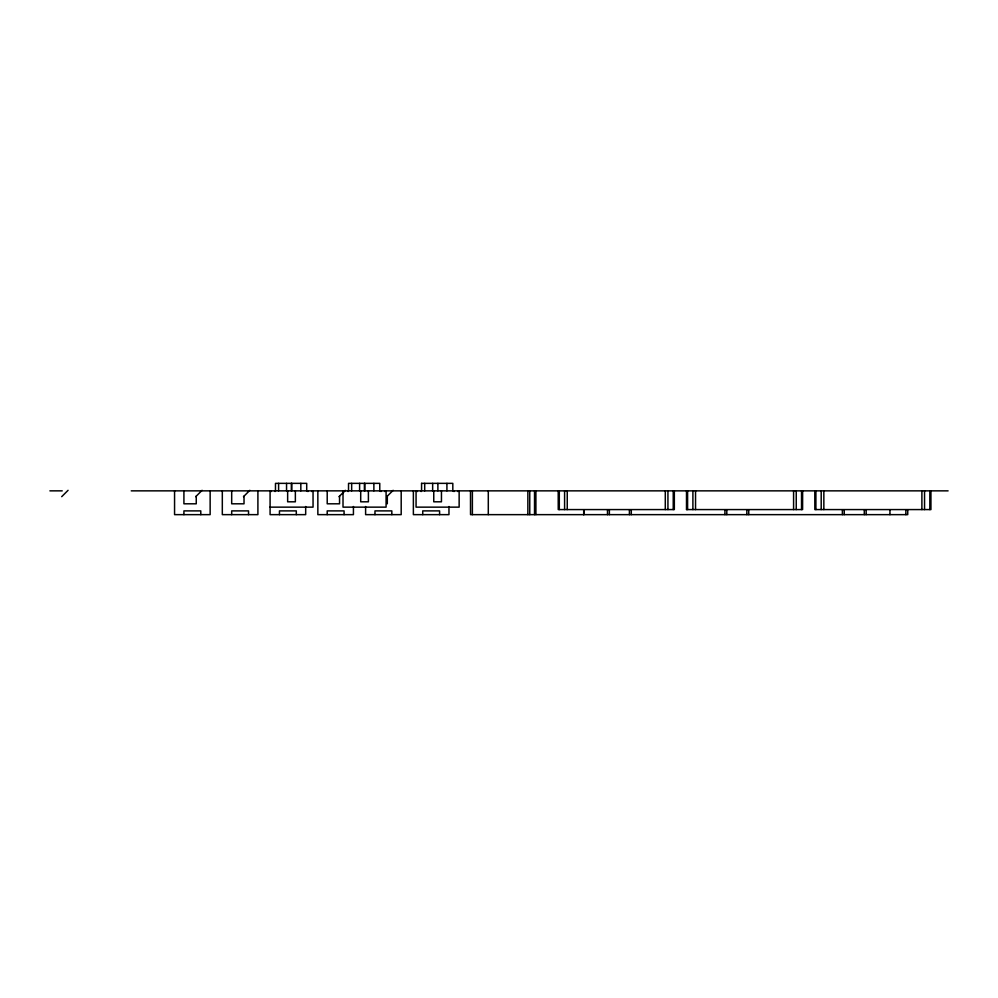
<?xml version="1.0" encoding="UTF-8"?>
<svg xmlns="http://www.w3.org/2000/svg" width="998" height="998" viewBox="0 0 998 998"><rect width="100%" height="100%" fill="white"/><g stroke="black" fill="none" stroke-linecap="round" stroke-linejoin="round"><path stroke-width="1.5" d="M61.701 496.68L68.064 490.317M195.733 496.68L202.083 490.317M243.487 496.68L249.849 490.317M339.021 496.68L345.37 490.317M386.775 496.68L393.137 490.317M421.58 483.356L452.818 483.356L452.818 490.854M49.9 490.854L62.238 490.854M131.237 490.854L948.1 490.854M269.959 507.146L313.048 507.146L313.048 490.854M686.549 509.579L802.592 509.579L802.629 490.854M930.934 490.854L930.934 509.579L814.842 509.579L814.805 490.854M929.837 490.854L929.837 509.579M924.547 490.854L924.547 509.579M921.89 490.854L921.89 509.579M907.743 510.178L907.743 514.644L470.532 514.644L470.495 490.854M905.872 510.178L905.872 514.644M889.954 510.178L889.954 514.644M866.164 510.178L866.164 514.644M864.293 510.178L864.293 514.644M844.246 510.178L844.246 514.644M842.374 510.178L842.374 514.644M823.849 490.854L823.849 509.579M821.204 490.854L821.204 509.579M815.902 490.854L815.902 509.579M801.531 490.854L801.531 509.579M796.242 490.854L796.242 509.579M793.585 490.854L793.585 509.579M748.725 510.178L748.725 514.644M746.853 510.178L746.853 514.644M726.806 510.178L726.806 514.644M724.935 510.178L724.935 514.644M695.544 490.854L695.544 509.579M692.899 490.854L692.899 509.579M687.597 490.854L687.597 509.579M686.499 490.854L686.499 509.579M674.336 490.854L674.336 509.579L558.244 509.579L558.206 490.854M673.238 490.854L673.238 509.579M667.936 490.854L667.936 509.579M665.292 490.854L665.292 509.579M631.285 510.178L631.285 514.644M629.414 510.178L629.414 514.644M609.366 510.178L609.366 514.644M607.495 510.178L607.495 514.644M583.83 510.178L583.83 514.644M583.705 510.178L583.705 514.644M567.251 490.854L567.251 509.579M564.594 490.854L564.594 509.579M559.304 490.854L559.304 509.579M535.901 490.854L535.901 514.644M534.529 490.854L534.529 514.644M529.763 490.854L529.763 514.644M527.867 490.854L527.867 514.644M488.296 490.854L488.296 514.644M472.378 490.854L472.378 514.644M459.142 490.854L459.142 507.146L416.066 507.146L416.066 490.854M457.882 490.854L457.882 491.54M454.028 490.854L454.028 491.54M448.963 506.522L448.963 514.644L413.372 514.644L413.372 490.854M446.917 483.356L446.917 490.854M441.453 490.854L441.453 501.807L433.756 501.807L433.756 490.854M439.594 514.644L439.594 510.889L422.74 510.889L422.74 514.644M437.885 483.356L437.885 490.854M432.658 483.356L432.658 490.854M424.699 483.356L424.699 490.854M421.568 483.356L421.568 490.854M421.168 490.854L421.168 491.54M417.326 490.854L417.326 491.54M401.196 490.854L401.196 514.644L365.605 514.644L365.605 506.522M391.827 514.644L391.827 510.889L374.974 510.889L374.974 514.644M387.311 496.156L387.311 503.803M386.089 490.854L386.089 507.146L343.013 507.146L343.013 490.854M384.829 490.854L384.829 491.54M380.986 490.854L380.986 491.54M379.764 490.854L379.764 483.356L348.539 483.356L348.514 490.854M373.876 483.356L373.876 490.854M368.399 490.854L368.399 501.807L360.702 501.807L360.702 490.854M364.844 483.356L364.844 490.854M364.395 483.356L364.395 490.854M359.604 483.356L359.604 490.854M353.429 506.522L353.429 514.644L317.851 514.644L317.851 490.854M351.658 483.356L351.658 490.854M348.127 490.854L348.127 491.54M344.273 490.854L344.273 491.54M344.073 514.644L344.073 510.889L327.207 510.889L327.207 514.644M339.545 496.156L339.545 503.803L327.207 503.803L327.207 490.854M311.788 490.854L311.788 491.54M307.933 490.854L307.933 491.54M306.71 490.854L306.71 483.356L275.485 483.356L275.473 490.854M305.675 506.522L305.675 514.644L270.084 514.644L270.084 490.854M300.822 483.356L300.822 490.854M296.306 514.644L296.306 510.889L279.452 510.889L279.452 514.644M295.358 490.854L295.358 501.807L287.649 501.807L287.649 490.854M291.79 483.356L291.79 490.854M291.341 483.356L291.341 490.854M286.551 483.356L286.551 490.854M278.604 483.356L278.604 490.854M275.074 490.854L275.074 491.54M271.231 490.854L271.231 491.54M257.908 490.854L257.908 514.644L222.317 514.644L222.317 490.854M248.539 514.644L248.539 510.889L231.686 510.889L231.686 514.644M244.023 496.156L244.023 503.803L231.686 503.803L231.686 490.854M210.141 490.854L210.141 514.644L174.563 514.644L174.563 490.854M200.785 514.644L200.785 510.889L183.919 510.889L183.919 514.644M196.257 496.156L196.257 503.803L183.919 503.803L183.919 490.854"/></g></svg>
